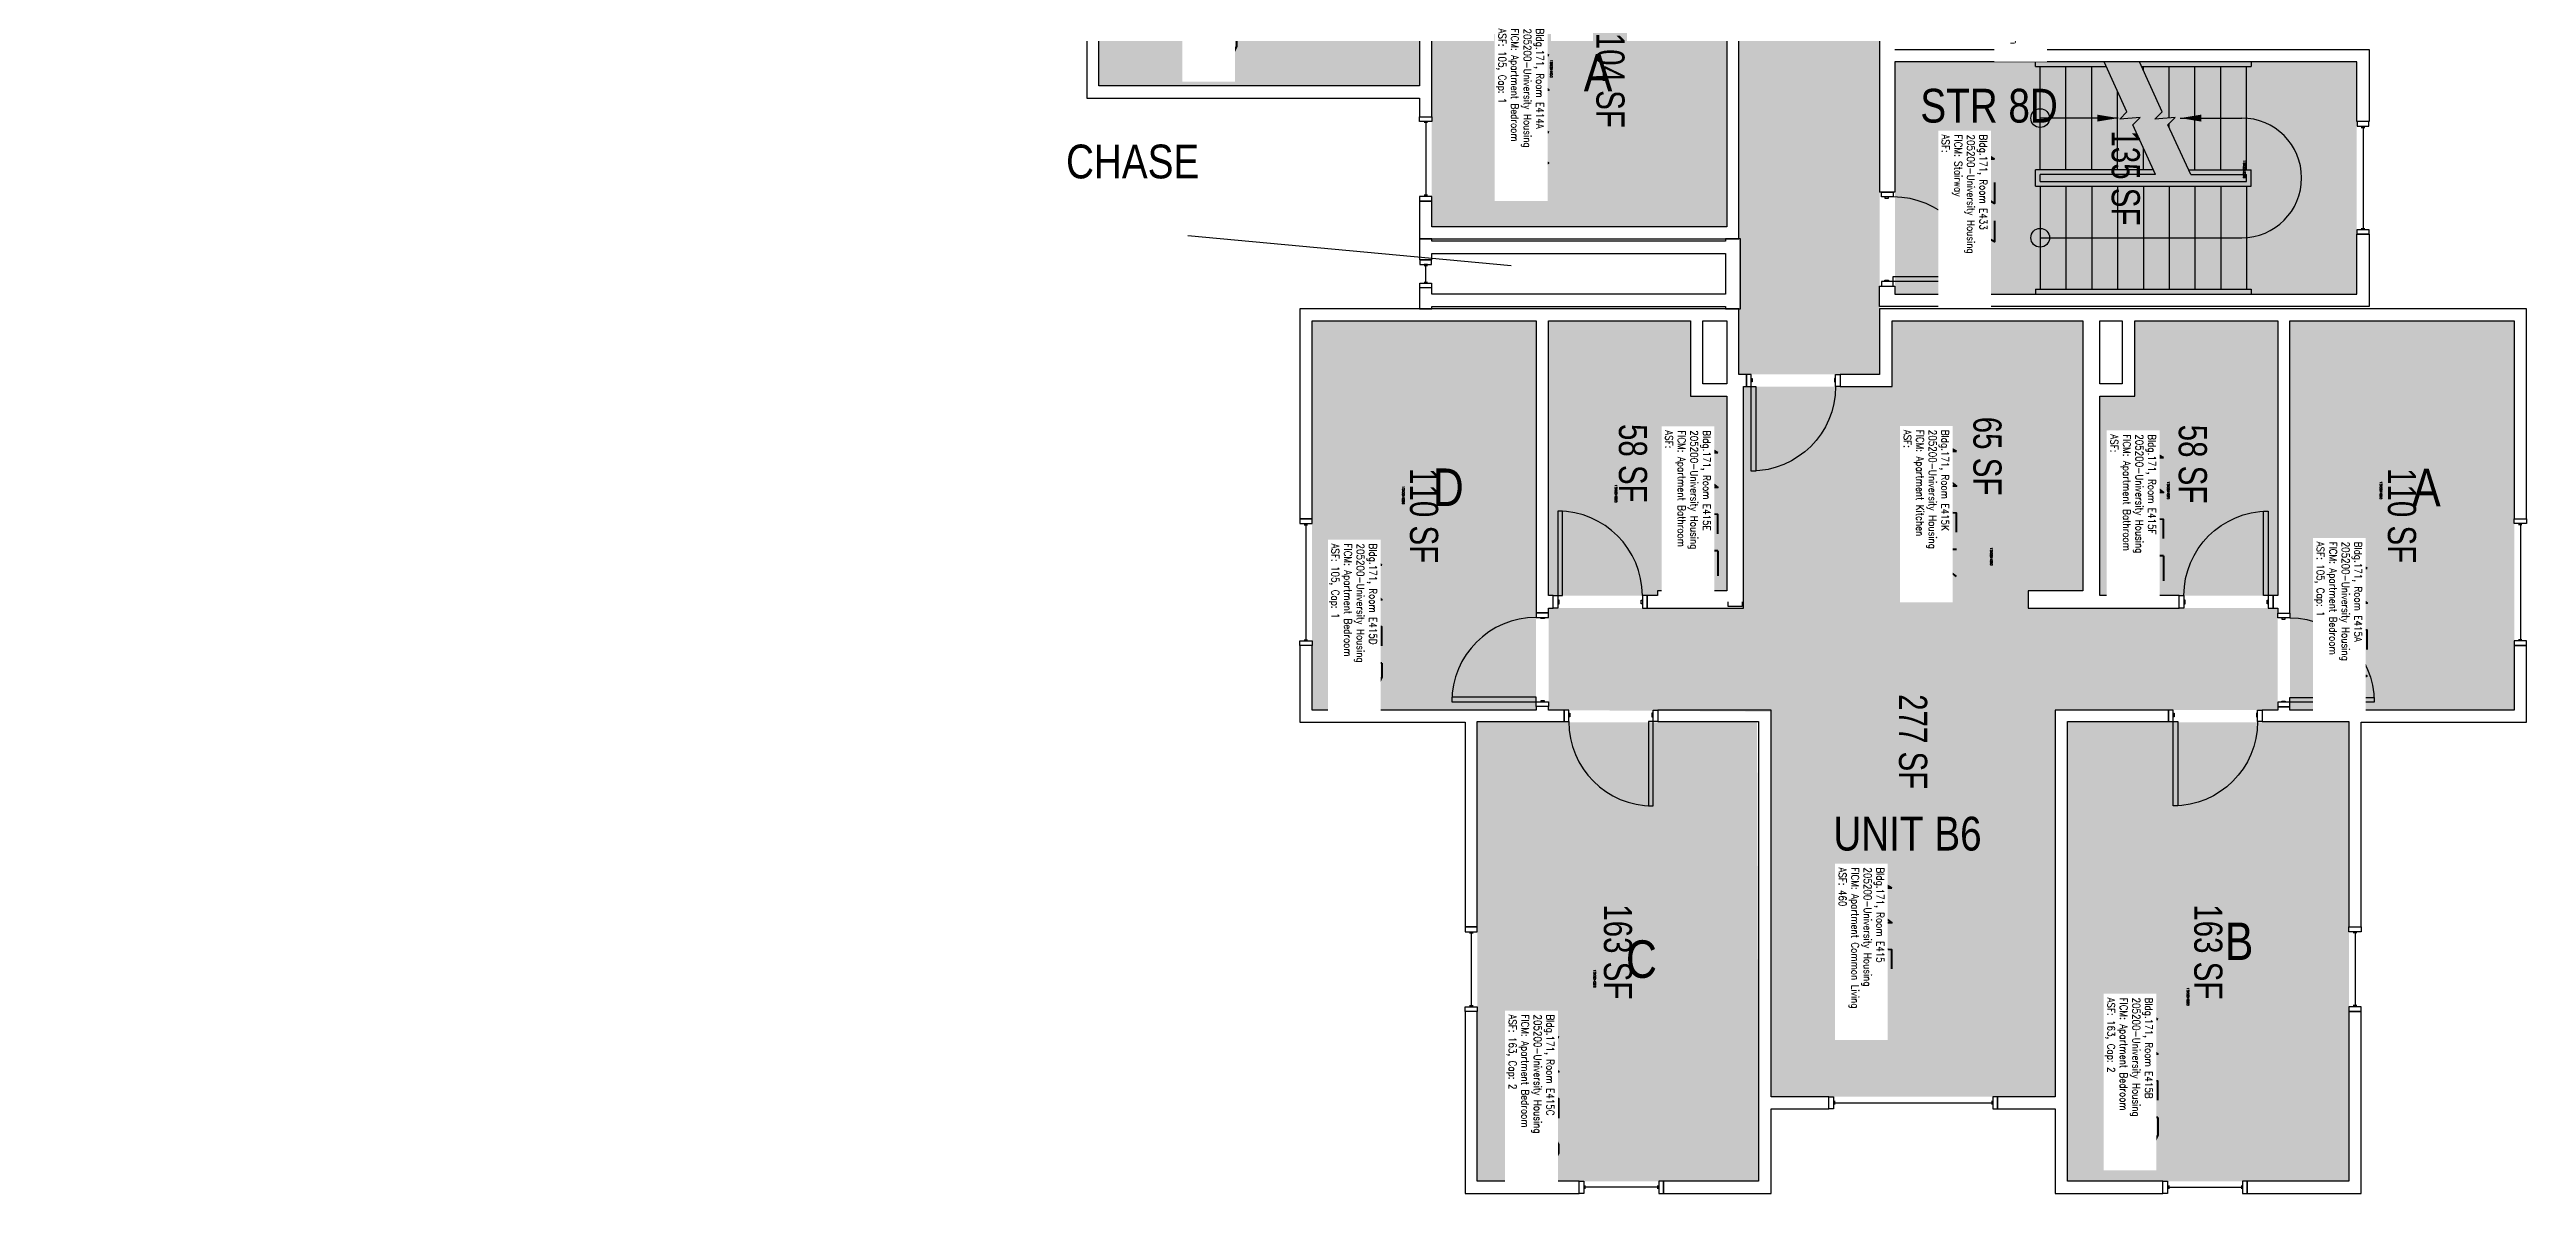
# Model space of a CAD drawing. Header units: inches. Extents: x 9163 to 12690, y -254 to 1288.
# Drawn here: x 11631 to 12687, y -116 to 372 of the extents above; entities that cross this region are included whole.
import ezdxf
from ezdxf.enums import TextEntityAlignment as Align

# ---------------------------------------------------------------- set-up
doc = ezdxf.new("R2010")
doc.units = ezdxf.units.IN
doc.header["$LTSCALE"] = 48
doc.header["$MEASUREMENT"] = 0
for name, color, linetype in [('A-AREA-IDEN', 1, 'Continuous'), ('A-DOOR', 2, 'Continuous'), ('A-FLOR', 3, 'Continuous'), ('A-GLAZ', 1, 'Continuous'), ('A-IDEN-RNUM', 7, 'Continuous'), ('A-IDEN-SNUM', 4, 'Continuous'), ('A-IDEN-VNUM', 4, 'Continuous'), ('A-ROOM', 1, 'Continuous'), ('A-WALL', 5, 'Continuous'), ('AREA-TEXT', 3, 'Continuous'), ('Rooms-Category-Color', 7, 'Continuous'), ('Rooms-College-Color', 7, 'Continuous'), ('Rooms-Department-Color', 7, 'Continuous'), ('Rooms-Division-Color', 7, 'Continuous'), ('Rooms-Information', 7, 'Continuous')]:
    doc.layers.add(name, color=color, linetype=linetype)
doc.styles.add('AREA', font='arial.ttf', dxfattribs={"width": 0.75, "height": 12})
doc.styles.add('DIMS', font='ARIALN.TTF')
doc.styles.add('ROOMSNUMBER', font='txt.shx', dxfattribs={"height": 0.03})
doc.styles.add('ROOMVNUMBER', font='simplex.shx', dxfattribs={"width": 0.85})
doc.styles.get("Standard").update_dxf_attribs({"font": 'ARIALN.TTF'})
doc.dimstyles.new('NBA 2004', dxfattribs={"dimscale": 48, "dimtxt": 0.09375, "dimasz": 0.09375, "dimexe": 0.125, "dimexo": 0.125, "dimgap": 0.0625, "dimtad": 1, "dimdec": 3, "dimzin": 3, "dimdsep": 46, "dimlunit": 4, "dimtxsty": 'DIMS', "dimblk": 'ARCHTICK', "dimcen": 0.09375, "dimdle": 0.125, "dimclrd": 256, "dimclre": 256, "dimclrt": 2, "dimadec": 0, "dimazin": 0, "dimtfac": 0.75, "dimtdec": 3, "dimtmove": 2, "dimatfit": 2, "dimfxl": 1, "dimfrac": 2, "dimtolj": 1, "dimtzin": 0, "dimlwd": -1, "dimlwe": -1, "dimarcsym": 0})

# ---------------------------------------------------------------- blocks, each defined once
blk = doc.blocks.new('_ArchTick')
at = {"linetype": 'ByBlock', "const_width": 0.15}
blk.add_lwpolyline([(-0.5, -0.5), (0.5, 0.5)], dxfattribs=at)

msp = doc.modelspace()

# ---------------------------------------------------------------- hatches: boundary and pattern name
at = {"layer": 'Rooms-Category-Color', "true_color": 0xadadad}
for points in [[(11567.8, 967.3), (11567.8, 967.3), (11573.1, 967.3), (11573.1, 955.3), (11586.1, 955.3), (11586.1, 949.3), (11718.1, 949.3), (11718.1, 925.3), (11979.5, 925.3), (11979.5, 949.3), (12351.3, 949.3), (12351.3, 915.2), (12326.3, 915.2), (12326.3, 856), (12351.3, 856), (12351.3, 233.6), (12411.3, 233.6), (12411.3, 271.3), (12411.3, 837.5), (12436.3, 837.5), (12436.3, 919.9), (12411.3, 919.9), (12411.3, 1009.3), (12297.6, 1009.3), (12297.6, 1034.3), (12215.2, 1034.3), (12215.2, 1009.3), (12031.2, 1009.3), (12031.2, 1034.3), (11948.9, 1034.3), (11948.9, 1009.3), (11567.8, 1009.3)], [(12417.8, 366.9), (12614.8, 366.9), (12614.8, 267.9), (12417.8, 267.9)]]:
    msp.add_hatch(color=253, dxfattribs=at).paths.add_polyline_path(points)
at = {"layer": 'Rooms-Category-Color', "true_color": 0x728ef3}
for points in [[(12078.3, 464.3), (12078.3, 356.6), (12215.1, 356.6), (12215.1, 464.3), (12078.8, 464.3)], [(12346.1, 296.6), (12220.3, 296.6), (12220.3, 415.4), (12346.1, 415.4)], [(12169.2, 256.4), (12264.8, 256.4), (12264.8, 131.9), (12264.8, 90.5), (12169.2, 90.5)], [(12270.1, 256.4), (12270.1, 139.3), (12316.5, 139.3), (12316.5, 141.3), (12346.1, 141.3), (12346.1, 224.4), (12330.6, 224.4), (12330.6, 256.4)], [(12416.6, 256.4), (12498, 256.4), (12498, 141.3), (12416.6, 141.3)], [(12520.1, 256.4), (12581.1, 256.4), (12581.1, 139.3), (12505.2, 139.3), (12505.2, 224.4), (12520.1, 224.4)], [(12586.3, 256.4), (12682, 256.4), (12682, 90.5), (12586.3, 90.5)], [(12486.2, -74.4), (12365, -74.4), (12365, 89.8), (12270.1, 90.5), (12270.1, 134), (12353.3, 134), (12353.3, 228.4), (12416.6, 228.4), (12416.6, 141.3), (12474.7, 141.3), (12474.7, 134), (12581.1, 134), (12581.1, 90.5), (12486.2, 90.5)], [(12239.7, 85.3), (12359, 85.3), (12359.7, -110.4), (12239.7, -110.4)], [(12491.5, 85.3), (12611.5, 85.3), (12611.5, -110.4), (12491.5, -110.4)]]:
    msp.add_hatch(color=171, dxfattribs=at).paths.add_polyline_path(points)
at = {"layer": 'Rooms-College-Color', "true_color": 0xadadad}
for points in [[(11567.8, 967.3), (11567.8, 967.3), (11573.1, 967.3), (11573.1, 955.3), (11586.1, 955.3), (11586.1, 949.3), (11718.1, 949.3), (11718.1, 925.3), (11979.5, 925.3), (11979.5, 949.3), (12351.3, 949.3), (12351.3, 915.2), (12326.3, 915.2), (12326.3, 856), (12351.3, 856), (12351.3, 233.6), (12411.3, 233.6), (12411.3, 271.3), (12411.3, 837.5), (12436.3, 837.5), (12436.3, 919.9), (12411.3, 919.9), (12411.3, 1009.3), (12297.6, 1009.3), (12297.6, 1034.3), (12215.2, 1034.3), (12215.2, 1009.3), (12031.2, 1009.3), (12031.2, 1034.3), (11948.9, 1034.3), (11948.9, 1009.3), (11567.8, 1009.3)], [(12078.3, 464.3), (12078.3, 356.6), (12215.1, 356.6), (12215.1, 464.3), (12078.8, 464.3)], [(12346.1, 296.6), (12220.3, 296.6), (12220.3, 415.4), (12346.1, 415.4)], [(12417.8, 366.9), (12614.8, 366.9), (12614.8, 267.9), (12417.8, 267.9)], [(12169.2, 256.4), (12264.8, 256.4), (12264.8, 131.9), (12264.8, 90.5), (12169.2, 90.5)], [(12270.1, 256.4), (12270.1, 139.3), (12316.5, 139.3), (12316.5, 141.3), (12346.1, 141.3), (12346.1, 224.4), (12330.6, 224.4), (12330.6, 256.4)], [(12416.6, 256.4), (12498, 256.4), (12498, 141.3), (12416.6, 141.3)], [(12520.1, 256.4), (12581.1, 256.4), (12581.1, 139.3), (12505.2, 139.3), (12505.2, 224.4), (12520.1, 224.4)], [(12586.3, 256.4), (12682, 256.4), (12682, 90.5), (12586.3, 90.5)], [(12486.2, -74.4), (12365, -74.4), (12365, 89.8), (12270.1, 90.5), (12270.1, 134), (12353.3, 134), (12353.3, 228.4), (12416.6, 228.4), (12416.6, 141.3), (12474.7, 141.3), (12474.7, 134), (12581.1, 134), (12581.1, 90.5), (12486.2, 90.5)], [(12239.7, 85.3), (12359, 85.3), (12359.7, -110.4), (12239.7, -110.4)], [(12491.5, 85.3), (12611.5, 85.3), (12611.5, -110.4), (12491.5, -110.4)]]:
    msp.add_hatch(color=253, dxfattribs=at).paths.add_polyline_path(points)
at = {"layer": 'Rooms-Department-Color', "true_color": 0xacacac}
for points in [[(11567.8, 967.3), (11567.8, 967.3), (11573.1, 967.3), (11573.1, 955.3), (11586.1, 955.3), (11586.1, 949.3), (11718.1, 949.3), (11718.1, 925.3), (11979.5, 925.3), (11979.5, 949.3), (12351.3, 949.3), (12351.3, 915.2), (12326.3, 915.2), (12326.3, 856), (12351.3, 856), (12351.3, 233.6), (12411.3, 233.6), (12411.3, 271.3), (12411.3, 837.5), (12436.3, 837.5), (12436.3, 919.9), (12411.3, 919.9), (12411.3, 1009.3), (12297.6, 1009.3), (12297.6, 1034.3), (12215.2, 1034.3), (12215.2, 1009.3), (12031.2, 1009.3), (12031.2, 1034.3), (11948.9, 1034.3), (11948.9, 1009.3), (11567.8, 1009.3)], [(12417.8, 366.9), (12614.8, 366.9), (12614.8, 267.9), (12417.8, 267.9)]]:
    msp.add_hatch(color=253, dxfattribs=at).paths.add_polyline_path(points)
at = {"layer": 'Rooms-Department-Color', "true_color": 0x604aed}
for points in [[(12078.3, 464.3), (12078.3, 356.6), (12215.1, 356.6), (12215.1, 464.3), (12078.8, 464.3)], [(12346.1, 296.6), (12220.3, 296.6), (12220.3, 415.4), (12346.1, 415.4)], [(12169.2, 256.4), (12264.8, 256.4), (12264.8, 131.9), (12264.8, 90.5), (12169.2, 90.5)], [(12270.1, 256.4), (12270.1, 139.3), (12316.5, 139.3), (12316.5, 141.3), (12346.1, 141.3), (12346.1, 224.4), (12330.6, 224.4), (12330.6, 256.4)], [(12416.6, 256.4), (12498, 256.4), (12498, 141.3), (12416.6, 141.3)], [(12520.1, 256.4), (12581.1, 256.4), (12581.1, 139.3), (12505.2, 139.3), (12505.2, 224.4), (12520.1, 224.4)], [(12586.3, 256.4), (12682, 256.4), (12682, 90.5), (12586.3, 90.5)], [(12486.2, -74.4), (12365, -74.4), (12365, 89.8), (12270.1, 90.5), (12270.1, 134), (12353.3, 134), (12353.3, 228.4), (12416.6, 228.4), (12416.6, 141.3), (12474.7, 141.3), (12474.7, 134), (12581.1, 134), (12581.1, 90.5), (12486.2, 90.5)], [(12239.7, 85.3), (12359, 85.3), (12359.7, -110.4), (12239.7, -110.4)], [(12491.5, 85.3), (12611.5, 85.3), (12611.5, -110.4), (12491.5, -110.4)]]:
    msp.add_hatch(color=173, dxfattribs=at).paths.add_polyline_path(points)
at = {"layer": 'Rooms-Division-Color', "true_color": 0xadadad}
for points in [[(11567.8, 967.3), (11567.8, 967.3), (11573.1, 967.3), (11573.1, 955.3), (11586.1, 955.3), (11586.1, 949.3), (11718.1, 949.3), (11718.1, 925.3), (11979.5, 925.3), (11979.5, 949.3), (12351.3, 949.3), (12351.3, 915.2), (12326.3, 915.2), (12326.3, 856), (12351.3, 856), (12351.3, 233.6), (12411.3, 233.6), (12411.3, 271.3), (12411.3, 837.5), (12436.3, 837.5), (12436.3, 919.9), (12411.3, 919.9), (12411.3, 1009.3), (12297.6, 1009.3), (12297.6, 1034.3), (12215.2, 1034.3), (12215.2, 1009.3), (12031.2, 1009.3), (12031.2, 1034.3), (11948.9, 1034.3), (11948.9, 1009.3), (11567.8, 1009.3)], [(12417.8, 366.9), (12614.8, 366.9), (12614.8, 267.9), (12417.8, 267.9)]]:
    msp.add_hatch(color=253, dxfattribs=at).paths.add_polyline_path(points)
at = {"layer": 'Rooms-Division-Color', "true_color": 0x604aed}
for points in [[(12078.3, 464.3), (12078.3, 356.6), (12215.1, 356.6), (12215.1, 464.3), (12078.8, 464.3)], [(12346.1, 296.6), (12220.3, 296.6), (12220.3, 415.4), (12346.1, 415.4)], [(12169.2, 256.4), (12264.8, 256.4), (12264.8, 131.9), (12264.8, 90.5), (12169.2, 90.5)], [(12270.1, 256.4), (12270.1, 139.3), (12316.5, 139.3), (12316.5, 141.3), (12346.1, 141.3), (12346.1, 224.4), (12330.6, 224.4), (12330.6, 256.4)], [(12416.6, 256.4), (12498, 256.4), (12498, 141.3), (12416.6, 141.3)], [(12520.1, 256.4), (12581.1, 256.4), (12581.1, 139.3), (12505.2, 139.3), (12505.2, 224.4), (12520.1, 224.4)], [(12586.3, 256.4), (12682, 256.4), (12682, 90.5), (12586.3, 90.5)], [(12486.2, -74.4), (12365, -74.4), (12365, 89.8), (12270.1, 90.5), (12270.1, 134), (12353.3, 134), (12353.3, 228.4), (12416.6, 228.4), (12416.6, 141.3), (12474.7, 141.3), (12474.7, 134), (12581.1, 134), (12581.1, 90.5), (12486.2, 90.5)], [(12239.7, 85.3), (12359, 85.3), (12359.7, -110.4), (12239.7, -110.4)], [(12491.5, 85.3), (12611.5, 85.3), (12611.5, -110.4), (12491.5, -110.4)]]:
    msp.add_hatch(color=173, dxfattribs=at).paths.add_polyline_path(points)

# ---------------------------------------------------------------- linework, layer by layer
at = {"layer": 'A-AREA-IDEN'}
msp.add_line((12116.2, 292.9), (12254.2, 280), dxfattribs=at)
at = {"layer": 'A-DOOR'}
for points in [[(12412.1, 309.3), (12412.1, 311.3), (12417.1, 311.3), (12417.1, 309.3)], [(12413.6, 309.3), (12413.6, 308.8), (12415.1, 308.8), (12415.1, 309.3)], [(12417.1, 273.3), (12417.1, 275.3), (12453.1, 275.3), (12453.1, 273.3)], [(12412.1, 273.3), (12412.1, 271.3), (12417.1, 271.3), (12417.1, 273.3)], [(12413.6, 273.3), (12413.6, 273.8), (12415.1, 273.8), (12415.1, 273.3)], [(12356.5, 233.6), (12354.5, 233.6), (12354.5, 228.4), (12356.5, 228.4)], [(12392.5, 233.6), (12394.5, 233.6), (12394.5, 228.4), (12392.5, 228.4)], [(12356.5, 231.9), (12357, 231.9), (12357, 230.4), (12356.5, 230.4)], [(12356.5, 228.4), (12358.5, 228.4), (12358.5, 192.4), (12356.5, 192.4)], [(12392.5, 231.9), (12392, 231.9), (12392, 230.4), (12392.5, 230.4)], [(12274.1, 139.3), (12276.1, 139.3), (12276.1, 175.3), (12274.1, 175.3)], [(12577.1, 139.3), (12575.1, 139.3), (12575.1, 175.3), (12577.1, 175.3)], [(12274.1, 134), (12272.1, 134), (12272.1, 139.3), (12274.1, 139.3)], [(12310.1, 134), (12312.1, 134), (12312.1, 139.3), (12310.1, 139.3)], [(12541.1, 134), (12539.1, 134), (12539.1, 139.3), (12541.1, 139.3)], [(12577.1, 134), (12579.1, 134), (12579.1, 139.3), (12577.1, 139.3)], [(12270.1, 130), (12270.1, 132), (12264.8, 132), (12264.8, 130)], [(12268.3, 130), (12268.3, 129.5), (12266.8, 129.5), (12266.8, 130)], [(12274.1, 135.8), (12274.6, 135.8), (12274.6, 137.3), (12274.1, 137.3)], [(12310.1, 135.8), (12309.6, 135.8), (12309.6, 137.3), (12310.1, 137.3)], [(12541.1, 135.8), (12541.6, 135.8), (12541.6, 137.3), (12541.1, 137.3)], [(12577.1, 135.8), (12576.6, 135.8), (12576.6, 137.3), (12577.1, 137.3)], [(12581.1, 129.8), (12581.1, 131.8), (12586.3, 131.8), (12586.3, 129.8)], [(12582.8, 129.8), (12582.8, 129.3), (12584.3, 129.3), (12584.3, 129.8)], [(12264.8, 94), (12264.8, 96), (12228.8, 96), (12228.8, 94)], [(12586.3, 93.8), (12586.3, 95.8), (12622.3, 95.8), (12622.3, 93.8)], [(12270.1, 94), (12270.1, 92), (12264.8, 92), (12264.8, 94)], [(12268.3, 94), (12268.3, 94.5), (12266.8, 94.5), (12266.8, 94)], [(12278.7, 90.5), (12276.7, 90.5), (12276.7, 85.6), (12278.7, 85.6)], [(12278.7, 89.1), (12279.2, 89.1), (12279.2, 87.6), (12278.7, 87.6)], [(12314.7, 85.6), (12312.7, 85.6), (12312.7, 49.6), (12314.7, 49.6)], [(12314.7, 89.1), (12314.2, 89.1), (12314.2, 87.6), (12314.7, 87.6)], [(12314.7, 90.5), (12316.7, 90.5), (12316.7, 85.6), (12314.7, 85.6)], [(12536.5, 90.5), (12534.5, 90.5), (12534.5, 85.6), (12536.5, 85.6)], [(12536.5, 89.1), (12537, 89.1), (12537, 87.6), (12536.5, 87.6)], [(12536.5, 85.6), (12538.5, 85.6), (12538.5, 49.6), (12536.5, 49.6)], [(12572.5, 89.1), (12572, 89.1), (12572, 87.6), (12572.5, 87.6)], [(12572.5, 90.5), (12574.5, 90.5), (12574.5, 85.6), (12572.5, 85.6)], [(12581.1, 93.8), (12581.1, 91.8), (12586.3, 91.8), (12586.3, 93.8)], [(12582.8, 93.8), (12582.8, 94.3), (12584.3, 94.3), (12584.3, 93.8)]]:
    msp.add_lwpolyline(points, close=True, dxfattribs=at)
for centre, start, end in [((12417.1, 273.3), 0, 90), ((12274.1, 139.3), 0, 90), ((12264.8, 94), 90, 180), ((12314.7, 85.6), 180, 270)]:
    msp.add_arc(centre, 36, start, end, dxfattribs=at)
at = {"layer": 'A-DOOR', "extrusion": (0, 0, -1)}
for centre, start, end in [((-12356.5, 228.4), 180, 270), ((-12577.1, 139.3), 0, 90), ((-12586.3, 93.8), 90, 180), ((-12536.5, 85.6), 180, 270)]:
    msp.add_arc(centre, 36, start, end, dxfattribs=at)
at = {"layer": 'A-FLOR'}
for p, q in [((12477.8, 364.9), (12477.8, 366.9)), ((12477.8, 364.9), (12508, 364.9)), ((12479.8, 320.9), (12479.8, 364.9)), ((12490.8, 320.9), (12490.8, 364.9)), ((12501.8, 320.9), (12501.8, 364.9)), ((12523, 364.9), (12569.8, 364.9)), ((12523.8, 363.1), (12523.8, 364.9)), ((12534.8, 343), (12534.8, 364.9)), ((12545.8, 320.9), (12545.8, 364.9)), ((12545.8, 320.9), (12545.8, 364.9)), ((12556.8, 320.9), (12556.8, 364.9)), ((12567.8, 320.9), (12567.8, 364.9)), ((12569.8, 366.9), (12569.8, 364.9)), ((12512.8, 320.9), (12512.8, 354.3)), ((12534.8, 338.9), (12534.8, 340.7)), ((12523.8, 320.9), (12523.8, 330.1)), ((12477.8, 313.9), (12477.8, 320.9)), ((12528.1, 320.9), (12477.8, 320.9)), ((12479.8, 315.9), (12479.8, 318.9)), ((12529, 318.9), (12479.8, 318.9)), ((12543.1, 320.9), (12569.8, 320.9)), ((12544, 318.9), (12567.8, 318.9)), ((12567.8, 315.9), (12567.8, 318.9)), ((12569.8, 313.9), (12569.8, 320.9)), ((12477.8, 313.9), (12569.8, 313.9)), ((12479.8, 315.9), (12567.8, 315.9)), ((12479.8, 313.9), (12479.8, 269.9)), ((12490.8, 313.9), (12490.8, 269.9)), ((12501.8, 313.9), (12501.8, 269.9)), ((12512.8, 313.9), (12512.8, 269.9)), ((12523.8, 313.9), (12523.8, 269.9)), ((12534.8, 313.9), (12534.8, 269.9)), ((12545.8, 313.9), (12545.8, 269.9)), ((12556.8, 313.9), (12556.8, 269.9)), ((12567.8, 313.9), (12567.8, 269.9)), ((12479.8, 291.9), (12565.8, 291.9)), ((12477.8, 269.9), (12477.8, 267.9)), ((12477.8, 269.9), (12569.8, 269.9)), ((12569.8, 269.9), (12569.8, 267.9))]:
    msp.add_line(p, q, dxfattribs=at)
for points in [[(12529, 318.9), (12519.3, 340.1), (12522.4, 343.2), (12513.7, 342.5), (12516.8, 345.6), (12507.1, 366.9)], [(12544, 318.9), (12534.3, 340.1), (12537.4, 343.2), (12528.7, 342.5), (12531.8, 345.6), (12522.1, 366.9)]]:
    msp.add_lwpolyline(points, dxfattribs=at)
for centre in [(12479.8, 342.9), (12479.8, 291.9)]:
    msp.add_circle(centre, 4, dxfattribs=at)
msp.add_arc((12565.8, 317.4), 25.5, 270, 90, dxfattribs=at)
at = {"layer": 'A-GLAZ'}
for p, q in [((12218.5, 341), (12217, 341)), ((12217.7, 341), (12217.7, 310)), ((12616.7, 338.9), (12618.2, 338.9)), ((12617.5, 338.9), (12617.5, 295.9)), ((12218.5, 310), (12217, 310)), ((12616.7, 295.9), (12618.2, 295.9)), ((12220.2, 282.5), (12215.2, 282.5)), ((12215.2, 282.5), (12215.2, 280.5)), ((12215.2, 280.5), (12220.2, 280.5)), ((12218.5, 280.5), (12217, 280.5)), ((12217, 280), (12218.5, 280)), ((12217.7, 273), (12217.7, 280)), ((12220.2, 280.5), (12220.2, 282.5)), ((12215.2, 270.5), (12215.2, 272.5)), ((12215.2, 272.5), (12220.2, 272.5)), ((12220.2, 270.5), (12215.2, 270.5)), ((12217, 273), (12218.5, 273)), ((12217, 272.5), (12218.5, 272.5)), ((12220.2, 272.5), (12220.2, 270.5)), ((12165.8, 169.5), (12167.3, 169.5)), ((12166.6, 169.5), (12166.6, 120.5)), ((12685.3, 169.5), (12683.8, 169.5)), ((12684.6, 169.5), (12684.6, 120.5)), ((12165.8, 120.5), (12167.3, 120.5)), ((12685.3, 120.5), (12683.8, 120.5)), ((12236.4, -4.5), (12237.9, -4.5)), ((12237.1, -4.5), (12237.1, -35.5)), ((12614.8, -4.5), (12613.3, -4.5)), ((12614.1, -4.5), (12614.1, -35.5)), ((12236.4, -35.5), (12237.9, -35.5)), ((12614.8, -35.5), (12613.3, -35.5)), ((12392.1, -76.2), (12392.1, -77.7)), ((12392.1, -77), (12459.1, -77)), ((12459.1, -76.2), (12459.1, -77.7)), ((12285.6, -112.2), (12285.6, -113.7)), ((12316.6, -113), (12285.6, -113)), ((12316.6, -112.2), (12316.6, -113.7)), ((12534.6, -112.2), (12534.6, -113.7)), ((12534.6, -113), (12565.6, -113)), ((12565.6, -112.2), (12565.6, -113.7))]:
    msp.add_line(p, q, dxfattribs=at)
for points in [[(12215.1, 341.5), (12215.1, 343.5), (12220.3, 343.5), (12220.3, 341.5)], [(12620, 339.4), (12620, 341.4), (12615, 341.4), (12615, 339.4)], [(12215.1, 309.5), (12215.1, 307.5), (12220.3, 307.5), (12220.3, 309.5)], [(12620, 295.4), (12620, 293.4), (12615, 293.4), (12615, 295.4)], [(12169.2, 170), (12169.2, 172), (12164, 172), (12164, 170)], [(12682, 170), (12682, 172), (12687.2, 172), (12687.2, 170)], [(12169.2, 120), (12169.2, 118), (12164, 118), (12164, 120)], [(12682, 120), (12682, 118), (12687.2, 118), (12687.2, 120)], [(12239.7, -4), (12239.7, -2), (12234.5, -2), (12234.5, -4)], [(12611.5, -4), (12611.5, -2), (12616.7, -2), (12616.7, -4)], [(12239.7, -36), (12239.7, -38), (12234.5, -38), (12234.5, -36)], [(12611.5, -36), (12611.5, -38), (12616.7, -38), (12616.7, -36)], [(12391.6, -79.6), (12389.6, -79.6), (12389.6, -74.4), (12391.6, -74.4)], [(12459.6, -79.6), (12461.6, -79.6), (12461.6, -74.4), (12459.6, -74.4)], [(12285.1, -115.6), (12283.1, -115.6), (12283.1, -110.4), (12285.1, -110.4)], [(12317.1, -115.6), (12319.1, -115.6), (12319.1, -110.4), (12317.1, -110.4)], [(12534.1, -115.6), (12532.1, -115.6), (12532.1, -110.4), (12534.1, -110.4)], [(12566.1, -115.6), (12568.1, -115.6), (12568.1, -110.4), (12566.1, -110.4)]]:
    msp.add_lwpolyline(points, close=True, dxfattribs=at)
at = {"layer": 'A-WALL'}
for p, q in [((12215.1, 424.6), (12215.1, 356.6)), ((12220.3, 352), (12220.3, 415.4)), ((12346.1, 415.4), (12346.1, 296.6)), ((12351.3, 291.4), (12351.3, 420)), ((12073.1, 394.8), (12073.1, 351.4)), ((12078.3, 356.6), (12078.3, 394.8)), ((12411.3, 378.1), (12411.3, 311.3)), ((12417.8, 372.1), (12620.1, 372.1)), ((12620.1, 372.1), (12620.1, 341.4)), ((12614.8, 366.9), (12417.8, 366.9)), ((12417.8, 366.9), (12417.8, 311.3)), ((12614.8, 341.4), (12614.8, 366.9)), ((12073.1, 351.4), (12215.1, 351.4)), ((12215.1, 356.6), (12078.3, 356.6)), ((12215.1, 351.4), (12215.1, 343.5)), ((12220.3, 343.5), (12220.3, 352)), ((12215.1, 343.5), (12220.3, 343.5)), ((12620.1, 341.4), (12614.8, 341.4)), ((12215.1, 307.5), (12215.1, 291.4)), ((12220.3, 307.5), (12215.1, 307.5)), ((12220.3, 296.6), (12220.3, 307.5)), ((12417.8, 311.3), (12411.3, 311.3)), ((12346.1, 296.6), (12220.3, 296.6)), ((12220.3, 291.4), (12215.1, 291.4)), ((12215.1, 291.4), (12215.1, 282.5)), ((12215.1, 291.4), (12351.3, 291.4)), ((12220.3, 290.4), (12220.3, 291.4)), ((12345.5, 290.4), (12220.3, 290.4)), ((12352, 291.4), (12345.5, 291.4)), ((12345.5, 291.4), (12345.5, 290.4)), ((12352, 261.6), (12352, 291.4)), ((12614.8, 267.9), (12614.8, 293.4)), ((12614.8, 293.4), (12620.1, 293.4)), ((12620.1, 293.4), (12620.1, 262.6)), ((12215.1, 282.5), (12220.3, 282.5)), ((12220.3, 285.1), (12345.5, 285.1)), ((12220.3, 282.5), (12220.3, 285.1)), ((12345.5, 285.1), (12345.5, 267.9)), ((12220.3, 270.5), (12215.1, 270.5)), ((12215.1, 270.5), (12215.1, 261.6)), ((12220.3, 267.9), (12220.3, 270.5)), ((12345.5, 267.9), (12220.3, 267.9)), ((12411.3, 271.3), (12417.8, 271.3)), ((12411.3, 262.6), (12411.3, 271.3)), ((12417.8, 271.3), (12417.8, 267.9)), ((12417.8, 267.9), (12614.8, 267.9)), ((12351.3, 261.6), (12164, 261.6)), ((12164, 261.6), (12164, 172)), ((12169.2, 256.4), (12264.8, 256.4)), ((12169.2, 172), (12169.2, 256.4)), ((12215.1, 261.6), (12220.3, 261.6)), ((12220.3, 262.6), (12345.5, 262.6)), ((12220.3, 261.6), (12220.3, 262.6)), ((12264.8, 256.4), (12264.8, 132)), ((12270.1, 256.4), (12330.6, 256.4)), ((12270.1, 139.3), (12270.1, 256.4)), ((12330.6, 256.4), (12330.6, 224.4)), ((12335.9, 256.4), (12346.1, 256.4)), ((12335.9, 229.6), (12335.9, 256.4)), ((12345.5, 262.6), (12345.5, 261.6)), ((12345.5, 261.6), (12352, 261.6)), ((12346.1, 256.4), (12346.1, 229.6)), ((12351.3, 233.6), (12351.3, 261.6)), ((12620.1, 262.6), (12411.3, 262.6)), ((12687.2, 261.6), (12411.3, 261.6)), ((12411.3, 261.6), (12411.3, 233.6)), ((12416.6, 256.4), (12498, 256.4)), ((12416.6, 228.4), (12416.6, 256.4)), ((12498, 256.4), (12498, 141.3)), ((12505.2, 256.4), (12514.8, 256.4)), ((12505.2, 229.6), (12505.2, 256.4)), ((12514.8, 256.4), (12514.8, 229.6)), ((12520.1, 256.4), (12581.1, 256.4)), ((12520.1, 224.4), (12520.1, 256.4)), ((12581.1, 256.4), (12581.1, 139.3)), ((12586.3, 256.4), (12682, 256.4)), ((12586.3, 131.8), (12586.3, 256.4)), ((12682, 256.4), (12682, 172)), ((12687.2, 172), (12687.2, 261.6)), ((12354.5, 233.6), (12351.3, 233.6)), ((12354.5, 228.4), (12354.5, 233.6)), ((12411.3, 233.6), (12394.5, 233.6)), ((12394.5, 233.6), (12394.5, 228.4)), ((12330.6, 224.4), (12346.1, 224.4)), ((12346.1, 229.6), (12335.9, 229.6)), ((12346.1, 224.4), (12346.1, 141.3)), ((12353.3, 228.4), (12354.5, 228.4)), ((12353.3, 134), (12353.3, 228.4)), ((12394.5, 228.4), (12416.6, 228.4)), ((12514.8, 229.6), (12505.2, 229.6)), ((12505.2, 139.3), (12505.2, 224.4)), ((12505.2, 224.4), (12520.1, 224.4)), ((12164, 172), (12169.2, 172)), ((12682, 172), (12687.2, 172)), ((12272.1, 139.3), (12270.1, 139.3)), ((12272.1, 134), (12272.1, 139.3)), ((12316.5, 139.3), (12312.1, 139.3)), ((12312.1, 139.3), (12312.1, 134)), ((12346.1, 141.3), (12316.5, 141.3)), ((12316.5, 141.3), (12316.5, 139.3)), ((12498, 141.3), (12474.7, 141.3)), ((12474.7, 141.3), (12474.7, 134)), ((12539.1, 139.3), (12505.2, 139.3)), ((12539.1, 134), (12539.1, 139.3)), ((12581.1, 139.3), (12579.1, 139.3)), ((12579.1, 139.3), (12579.1, 134)), ((12264.8, 132), (12270.1, 132)), ((12270.1, 132), (12270.1, 134)), ((12270.1, 134), (12272.1, 134)), ((12312.1, 134), (12318.8, 134)), ((12318.8, 134), (12353.3, 134)), ((12346.7, 134.6), (12346.7, 136.6)), ((12352.7, 134.6), (12346.7, 134.6)), ((12352.7, 136.6), (12352.7, 134.6)), ((12474.7, 134), (12502.5, 134)), ((12502.5, 134), (12539.1, 134)), ((12579.1, 134), (12581.1, 134)), ((12581.1, 134), (12581.1, 131.8)), ((12581.1, 131.8), (12586.3, 131.8)), ((12164, 118), (12164, 85.3)), ((12169.2, 118), (12164, 118)), ((12169.2, 90.5), (12169.2, 118)), ((12687.2, 118), (12682, 118)), ((12682, 118), (12682, 90.5)), ((12687.2, 85.3), (12687.2, 118)), ((12164, 85.3), (12234.5, 85.3)), ((12235.1, 90.5), (12169.2, 90.5)), ((12234.5, 85.3), (12234.5, -2)), ((12264.8, 90.5), (12235.1, 90.5)), ((12239.7, -2), (12239.7, 85.6)), ((12239.7, 85.6), (12276.7, 85.6)), ((12270.1, 92), (12264.8, 92)), ((12264.8, 92), (12264.8, 90.5)), ((12270.1, 90.5), (12270.1, 92)), ((12276.7, 90.5), (12270.1, 90.5)), ((12276.7, 85.6), (12276.7, 90.5)), ((12365, 90.5), (12316.7, 90.5)), ((12316.7, 90.5), (12316.7, 85.6)), ((12316.7, 85.6), (12359.7, 85.6)), ((12359.7, 85.6), (12359.7, -110.4)), ((12365, -74.4), (12365, 90.5)), ((12534.5, 90.5), (12486.2, 90.5)), ((12486.2, 90.5), (12486.2, -74.4)), ((12491.5, 85.6), (12534.5, 85.6)), ((12491.5, -110.4), (12491.5, 85.6)), ((12534.5, 85.6), (12534.5, 90.5)), ((12581.1, 90.5), (12574.5, 90.5)), ((12574.5, 90.5), (12574.5, 85.6)), ((12574.5, 85.6), (12611.5, 85.6)), ((12581.1, 91.8), (12581.1, 90.5)), ((12586.3, 91.8), (12581.1, 91.8)), ((12586.3, 90.5), (12586.3, 91.8)), ((12616.1, 90.5), (12586.3, 90.5)), ((12611.5, 85.6), (12611.5, -2)), ((12682, 90.5), (12616.1, 90.5)), ((12616.7, -2), (12616.7, 85.3)), ((12616.7, 85.3), (12687.2, 85.3)), ((12234.5, -2), (12239.7, -2)), ((12611.5, -2), (12616.7, -2)), ((12234.5, -38), (12234.5, -115.6)), ((12239.7, -38), (12234.5, -38)), ((12239.7, -110.4), (12239.7, -38)), ((12616.7, -38), (12611.5, -38)), ((12611.5, -38), (12611.5, -110.4)), ((12616.7, -115.6), (12616.7, -38)), ((12389.6, -74.4), (12365, -74.4)), ((12365, -79.6), (12389.6, -79.6)), ((12365, -115.6), (12365, -79.6)), ((12389.6, -79.6), (12389.6, -74.4)), ((12486.2, -74.4), (12461.6, -74.4)), ((12461.6, -74.4), (12461.6, -79.6)), ((12461.6, -79.6), (12486.2, -79.6)), ((12486.2, -79.6), (12486.2, -115.6)), ((12234.5, -115.6), (12283.1, -115.6)), ((12283.1, -110.4), (12239.7, -110.4)), ((12283.1, -115.6), (12283.1, -110.4)), ((12359.7, -110.4), (12319.1, -110.4)), ((12319.1, -110.4), (12319.1, -115.6)), ((12319.1, -115.6), (12365, -115.6)), ((12486.2, -115.6), (12532.1, -115.6)), ((12532.1, -110.4), (12491.5, -110.4)), ((12532.1, -115.6), (12532.1, -110.4)), ((12611.5, -110.4), (12568.1, -110.4)), ((12568.1, -110.4), (12568.1, -115.6)), ((12568.1, -115.6), (12616.7, -115.6))]:
    msp.add_line(p, q, dxfattribs=at)

# ---------------------------------------------------------------- texts
at = {"layer": 'A-AREA-IDEN'}
for s, p in [('STR 8D', (12458, 341)), ('CHASE', (12092.7, 317.2)), ('UNIT B6', (12423.2, 30.6))]:
    msp.add_text(s, height=14.4, dxfattribs=at).set_placement(p, align=Align.CENTER)
at = {"layer": 'A-IDEN-RNUM', "style": 'ROOMSNUMBER', "width": 0.85}
for s, p in [('0414-A0', (12271.3, 364)), ('0433-00', (12566.9, 321.1)), ('0415-D0', (12208.2, 182.1)), ('0415-E0', (12298.8, 182.8)), ('0415-F0', (12534.4, 184.2)), ('0415-A0', (12625.1, 184.2)), ('0415-K0', (12459, 156)), ('0415-00', (12407, -10.3)), ('0415-C0', (12289.8, -24)), ('0415-B0', (12542.8, -31.7))]:
    msp.add_text(s, height=1, rotation=270, dxfattribs=at).set_placement(p, align=Align.MIDDLE_CENTER)
at = {"layer": 'A-IDEN-SNUM', "style": 'ROOMSNUMBER', "width": 0.85}
for s, p in [('1710E414A0', (12271.3, 364)), ('1710E43300', (12566.9, 321.1)), ('1710E415D0', (12208.2, 182.1)), ('1710E415E0', (12298.8, 182.8)), ('1710E415F0', (12534.4, 184.2)), ('1710E415A0', (12625.1, 184.2)), ('1710E415K0', (12459, 156)), ('1710E41500', (12407, -10.3)), ('1710E415C0', (12289.8, -24)), ('1710E415B0', (12542.8, -31.7))]:
    msp.add_text(s, height=1, rotation=270, dxfattribs=at).set_placement(p, align=Align.MIDDLE_CENTER)
at = {"layer": 'A-IDEN-VNUM', "style": 'ROOMVNUMBER', "width": 0.85}
for s, p in [('414B', (12125.7, 400.2)), ('414A', (12259, 348.3)), ('433', (12449.1, 311.4)), ('415E', (12331.1, 178.4)), ('415K', (12432.9, 178.2)), ('415F', (12521.1, 176.7)), ('415D', (12187.7, 129.7)), ('415A', (12608, 129.5)), ('415', (12405.2, 0.6)), ('415C', (12263.3, -71.6)), ('415B', (12518.7, -64))]:
    msp.add_text(s, height=22.5, rotation=270, dxfattribs=at).set_placement(p, align=Align.MIDDLE_CENTER)
at = {"layer": 'A-ROOM', "char_height": 16, "width": 16.424, "attachment_point": 1}
for s, insert in [('{\\C1;A}', (12285.1, 370.3)), ('{\\C1;D}', (12220.7, 193.5)), ('{\\C1;A}', (12638.4, 193.4)), ('{\\C1;C}', (12303.1, -7.7)), ('{\\C1;B}', (12558.5, -0.1))]:
    msp.add_mtext(s, dxfattribs=dict(at, insert=insert))
at = {"layer": 'AREA-TEXT', "style": 'AREA', "width": 0.75}
for s, p in [('104 SF', (12296.5, 359)), ('135 SF', (12516.3, 317.4)), ('58 SF', (12306.1, 195.7)), ('65 SF', (12457.3, 198.8)), ('58 SF', (12544.9, 195.4)), ('110 SF', (12217, 173.4)), ('110 SF', (12634.1, 173.4)), ('277 SF', (12425.6, 77)), ('163 SF', (12299.7, -12.6)), ('163 SF', (12551.5, -12.6))]:
    msp.add_text(s, height=12, rotation=270, dxfattribs=at).set_placement(p, align=Align.MIDDLE_CENTER)

# ---------------------------------------------------------------- leaders
at = {"layer": 'A-FLOR'}
for points in [[(12513.1, 342.9), (12479.8, 342.9)], [(12539.5, 342.9), (12565.8, 342.9)]]:
    msp.add_leader(points, dimstyle='NBA 2004', override={"dimscale": 96, "dimasz": 0.09375, "dimgap": 0.0625, "dimtad": 0}, dxfattribs=at)

# ---------------------------------------------------------------- next in the draw order: texts
at = {"layer": 'Rooms-Information', "char_height": 3.214, "width": 72, "attachment_point": 7, "rotation": 270, "style": 'ROOMVNUMBER', "bg_fill": 3, "box_fill_scale": 1.5, "bg_fill_color": 256, "bg_fill_true_color": 13158600, "bg_fill_transparency": 0}
for s, insert in [('Bldg.171, Room E414B^M^J205200-University Housing^M^JFICM: Apartment Bedroom^M^JASF: 105, Cap: 1', (12114.4, 432.1)), ('Bldg.171, Room E425^M^J140901-UH-Technology^M^JFICM: Central Computer or Telecom^M^JASF: ', (12461.8, 440.6)), ('Bldg.171, Room E414A^M^J205200-University Housing^M^JFICM: Apartment Bedroom^M^JASF: 105, Cap: 1', (12247.7, 381.1)), ('Bldg.171, Room E433^M^J205200-University Housing^M^JFICM: Stairway^M^JASF: ', (12437.9, 335.9)), ('Bldg.171, Room E415E^M^J205200-University Housing^M^JFICM: Apartment Bathroom^M^JASF: ', (12319.9, 209.8)), ('Bldg.171, Room E415K^M^J205200-University Housing^M^JFICM: Apartment Kitchen^M^JASF: ', (12421.6, 210)), ('Bldg.171, Room E415F^M^J205200-University Housing^M^JFICM: Apartment Bathroom^M^JASF: ', (12509.8, 208.1)), ('Bldg.171, Room E415D^M^J205200-University Housing^M^JFICM: Apartment Bedroom^M^JASF: 105, Cap: 1', (12176.5, 161.5)), ('Bldg.171, Room E415A^M^J205200-University Housing^M^JFICM: Apartment Bedroom^M^JASF: 105, Cap: 1', (12596.7, 162.3)), ('Bldg.171, Room E415^M^J205200-University Housing^M^JFICM: Apartment Common Living^M^JASF: 460', (12393.9, 23.4)), ('Bldg.171, Room E415B^M^J205200-University Housing^M^JFICM: Apartment Bedroom^M^JASF: 163, Cap: 2', (12507.4, -32.1)), ('Bldg.171, Room E415C^M^J205200-University Housing^M^JFICM: Apartment Bedroom^M^JASF: 163, Cap: 2', (12252.1, -39.3))]:
    msp.add_mtext(s, dxfattribs=dict(at, insert=insert))

doc.saveas('drawing.dxf')
